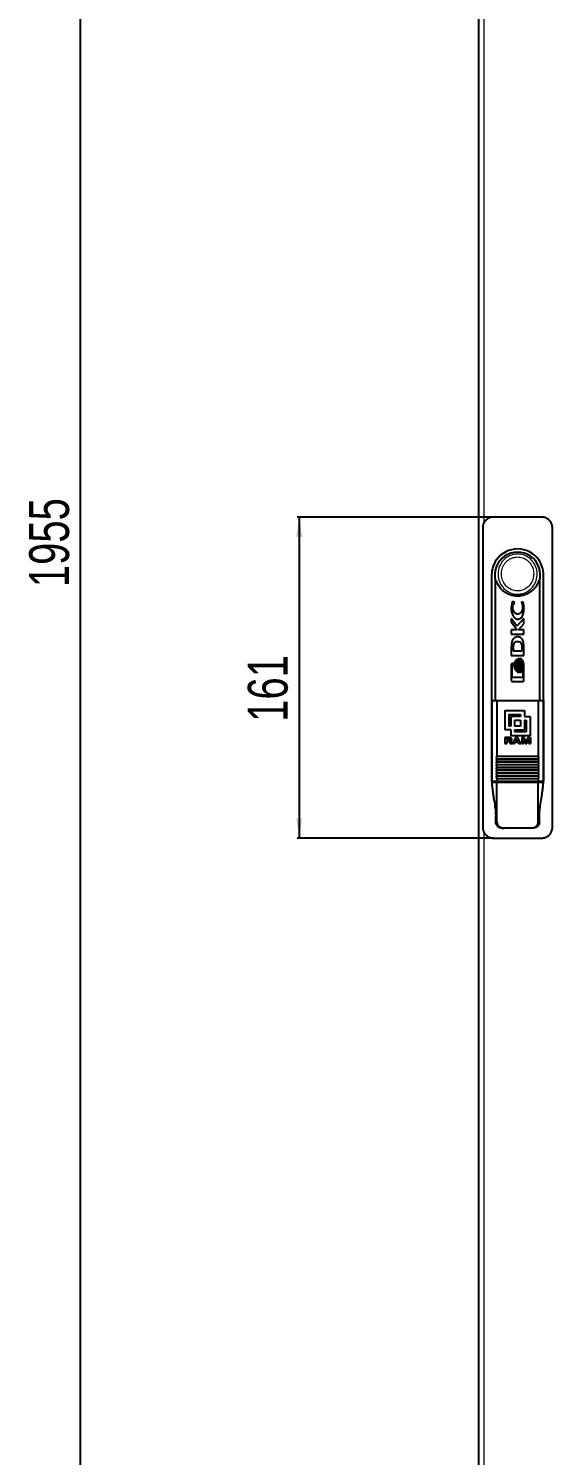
# Model space of a CAD drawing. Header units: millimetres. Extents: x -188 to 1295, y -1228 to 1043.
# Drawn here: x -188 to 75, y -513 to 203 of the extents above; entities that cross this region are included whole.
import ezdxf

# ---------------------------------------------------------------- set-up
doc = ezdxf.new("R2010")
doc.units = ezdxf.units.MM
doc.layers.add('FORMAT', color=7, linetype='Continuous')
doc.styles.add('SLDTEXTSTYLE0', font='TXT', dxfattribs={"width": 0.75})
doc.dimstyles.new('SLDDIMSTYLE0', dxfattribs={"dimtxt": 20, "dimasz": 10, "dimexe": 0, "dimexo": 0.0625, "dimgap": 5, "dimtad": 2, "dimdec": 1, "dimrnd": 1e-09, "dimzin": 12, "dimdsep": 46, "dimtxsty": 'SLDTEXTSTYLE0', "dimsah": 1, "dimcen": 0.09, "dimadec": 0, "dimazin": 3, "dimtfac": 1, "dimtofl": 0, "dimtmove": 0, "dimatfit": 3, "dimfxl": 0, "dimfrac": 2, "dimtolj": 1, "dimtzin": 12, "dimarcsym": 0})

# ---------------------------------------------------------------- blocks, each defined once
blk = doc.blocks.new('_D_1')
at = {"layer": 'FORMAT'}
for p, q in [((37.68, 855.02), (-162.97, 855.02)), ((-161.97, -1099.98), (-161.97, 855.02)), ((37.68, -1099.98), (-162.97, -1099.98))]:
    blk.add_line(p, q, dxfattribs=at)
for points in [[(-161.97, 855.02), (-163.51, 845.02), (-160.43, 845.02)], [(-161.97, -1099.98), (-160.43, -1089.98), (-163.51, -1089.98)]]:
    blk.add_solid(points, dxfattribs=at)
at = {"layer": 'FORMAT', "insert": (-187.75, -77.12), "char_height": 20, "attachment_point": 1, "rotation": 90, "style": 'SLDTEXTSTYLE0'}
blk.add_mtext('1955', dxfattribs=at)
blk = doc.blocks.new('_D_2')
at = {"layer": 'FORMAT'}
for p, q in [((45.18, -41.98), (-53.31, -41.98)), ((-52.31, -41.98), (-52.31, -202.98)), ((45.18, -202.98), (-53.31, -202.98))]:
    blk.add_line(p, q, dxfattribs=at)
for points in [[(-52.31, -41.98), (-53.85, -51.98), (-50.78, -51.98)], [(-52.31, -202.98), (-50.78, -192.98), (-53.85, -192.98)]]:
    blk.add_solid(points, dxfattribs=at)
at = {"layer": 'FORMAT', "insert": (-78.1, -144.65), "char_height": 20, "attachment_point": 1, "rotation": 90, "style": 'SLDTEXTSTYLE0'}
blk.add_mtext('161', dxfattribs=at)

msp = doc.modelspace()

# ---------------------------------------------------------------- linework, layer by layer
at = {"color": 7, "linetype": 'Continuous', "lineweight": 25}
for p, q in [((37.69, -1099.98), (37.69, 855.02)), ((69.19, -41.98), (45.19, -41.98)), ((39.69, -47.48), (39.69, -197.48)), ((74.69, -197.48), (74.69, -47.48)), ((44.19, -70.98), (44.19, -173.98)), ((70.19, -173.98), (70.19, -70.98)), ((46.19, -133.98), (46.19, -73.98)), ((46.19, -73.98), (46.19, -73.98)), ((68.19, -73.98), (68.19, -133.98)), ((68.19, -73.98), (68.19, -73.98)), ((54.49, -84.3), (53.96, -87.46)), ((55.58, -84.68), (54.49, -84.3)), ((55.58, -84.97), (55.58, -84.68)), ((59.98, -84.7), (59.17, -84.42)), ((59.17, -84.42), (59.17, -84.66)), ((60.42, -87.48), (59.98, -84.7)), ((56.83, -96.65), (54.05, -92.85)), ((54.05, -92.85), (54.05, -94.55)), ((60.34, -92.76), (56.83, -96.65)), ((60.34, -95.5), (60.34, -92.76)), ((54.05, -94.55), (57, -98.54)), ((57, -98.54), (54.05, -98.54)), ((54.05, -98.54), (54.05, -100.76)), ((57.69, -98.54), (60.34, -95.5)), ((60.34, -98.54), (57.69, -98.54)), ((60.34, -100.76), (60.34, -98.54)), ((54.05, -100.76), (60.34, -100.76)), ((54.05, -107.16), (54.05, -111.4)), ((55.01, -106.5), (54.92, -107.48)), ((60.31, -106.34), (60.13, -104.72)), ((60.34, -107.34), (60.31, -106.34)), ((54.05, -111.4), (60.34, -111.4)), ((54.92, -107.48), (54.92, -109.03)), ((54.92, -109.03), (59.56, -109.03)), ((57.15, -113.63), (56.92, -113.48)), ((57.89, -113.1), (57.22, -113.1)), ((57.53, -114.03), (57.29, -113.75)), ((57.91, -114.84), (57.68, -114.28)), ((58.98, -113.1), (58.29, -113.1)), ((59.56, -109.03), (59.56, -107.61)), ((60.34, -107.36), (60.34, -107.34)), ((60.34, -107.38), (60.34, -107.36)), ((60.34, -111.4), (60.34, -107.38)), ((54.05, -115.98), (54.05, -123.83)), ((54.56, -122.37), (54.56, -116.12)), ((54.56, -116.12), (55.14, -116.12)), ((55.14, -115.33), (54.71, -115.33)), ((55.14, -116.12), (55.14, -115.33)), ((56.87, -119.3), (57.13, -119.16)), ((57.07, -119.77), (57.74, -119.77)), ((57.28, -119.05), (57.53, -118.77)), ((57.63, -116.4), (57.91, -114.84)), ((57.91, -117.97), (57.63, -116.4)), ((57.68, -118.53), (57.91, -117.97)), ((58.13, -119.77), (58.83, -119.77)), ((59.85, -118.69), (59.85, -122.37)), ((60.34, -123.83), (60.34, -115.98)), ((59.85, -122.37), (54.56, -122.37)), ((54.71, -124.48), (59.68, -124.48)), ((44.23, -133.98), (44.23, -174.48)), ((44.23, -133.98), (46.85, -133.98)), ((46.85, -133.98), (67.53, -133.98)), ((46.85, -133.98), (46.85, -161.98)), ((67.53, -133.98), (67.53, -161.98)), ((67.53, -133.98), (70.16, -133.98)), ((70.16, -133.98), (70.16, -174.48)), ((50.85, -138.98), (60.61, -138.98)), ((50.85, -138.98), (50.85, -148.74)), ((52.8, -140.93), (52.8, -146.79)), ((52.8, -140.93), (58.66, -140.93)), ((58.66, -141.91), (53.78, -141.91)), ((53.78, -141.91), (53.78, -146.79)), ((58.66, -140.93), (58.66, -141.91)), ((60.61, -138.98), (60.61, -141.91)), ((60.61, -141.91), (63.54, -141.91)), ((63.54, -141.91), (63.54, -151.67)), ((53.78, -148.74), (50.85, -148.74)), ((53.78, -146.79), (52.8, -146.79)), ((53.78, -148.74), (53.78, -151.67)), ((55.73, -143.86), (55.73, -146.79)), ((55.73, -143.86), (58.66, -143.86)), ((58.66, -146.79), (55.73, -146.79)), ((55.73, -148.74), (55.73, -149.72)), ((55.73, -148.74), (60.61, -148.74)), ((61.58, -149.72), (55.73, -149.72)), ((58.66, -143.86), (58.66, -146.79)), ((60.61, -143.86), (60.61, -148.74)), ((60.61, -143.86), (61.58, -143.86)), ((61.58, -143.86), (61.58, -149.72)), ((52.91, -152.54), (50.85, -152.54)), ((50.85, -152.54), (50.85, -155.51)), ((50.85, -155.51), (51.73, -155.51)), ((51.73, -153.04), (51.73, -153.84)), ((51.73, -153.04), (52.8, -153.04)), ((52.75, -153.84), (51.73, -153.84)), ((51.73, -154.33), (51.73, -155.51)), ((51.73, -154.33), (52.65, -154.33)), ((53.29, -154.81), (53.3, -155.13)), ((53.43, -155.51), (54.39, -155.51)), ((63.54, -151.67), (53.78, -151.67)), ((54.22, -155.08), (54.2, -154.72)), ((54.22, -155.08), (54.22, -155.09)), ((54.39, -155.42), (54.39, -155.51)), ((56.23, -152.54), (54.7, -155.51)), ((54.7, -155.51), (55.63, -155.51)), ((55.63, -155.51), (55.91, -154.9)), ((55.91, -154.9), (57.58, -154.9)), ((56.15, -154.41), (56.74, -153.14)), ((57.34, -154.41), (56.15, -154.41)), ((57.25, -152.54), (56.23, -152.54)), ((56.74, -153.14), (57.34, -154.41)), ((58.81, -155.51), (57.25, -152.54)), ((57.58, -154.9), (57.88, -155.51)), ((57.88, -155.51), (58.81, -155.51)), ((60.58, -152.54), (59.26, -152.54)), ((59.26, -152.54), (59.26, -155.51)), ((59.26, -155.51), (60.1, -155.51)), ((60.1, -153.12), (60.1, -155.51)), ((60.1, -153.12), (60.98, -155.51)), ((61.43, -154.8), (60.58, -152.54)), ((60.98, -155.51), (61.89, -155.51)), ((62.28, -152.54), (61.43, -154.8)), ((61.89, -155.51), (62.77, -153.12)), ((63.61, -152.54), (62.28, -152.54)), ((62.77, -153.12), (62.77, -155.51)), ((62.77, -155.51), (63.61, -155.51)), ((63.61, -152.54), (63.61, -155.51)), ((46.59, -162.08), (46.8, -162.08)), ((67.59, -162.08), (46.8, -162.08)), ((67.59, -163.48), (46.8, -163.48)), ((67.59, -162.08), (67.79, -162.08)), ((67.59, -164.88), (46.8, -164.88)), ((67.59, -166.28), (46.8, -166.28)), ((67.59, -167.68), (46.8, -167.68)), ((67.59, -169.08), (46.8, -169.08)), ((67.59, -170.48), (46.8, -170.48)), ((44.23, -174.48), (46.85, -174.48)), ((44.23, -174.98), (46.85, -174.98)), ((46.19, -174.98), (46.19, -174.48)), ((67.59, -171.88), (46.8, -171.88)), ((46.85, -173.18), (46.85, -174.48)), ((46.85, -174.48), (67.53, -174.48)), ((46.85, -194.98), (46.85, -174.98)), ((46.85, -174.98), (67.53, -174.98)), ((67.53, -173.18), (67.53, -174.48)), ((67.53, -174.48), (70.16, -174.48)), ((67.53, -194.98), (67.53, -174.98)), ((67.53, -174.98), (70.16, -174.98)), ((68.19, -174.48), (68.19, -174.98)), ((46.23, -194.98), (46.23, -191.89)), ((68.15, -194.98), (68.15, -191.89)), ((50.46, -197.98), (49.53, -197.98)), ((63.92, -197.98), (50.46, -197.98)), ((64.85, -197.98), (63.92, -197.98)), ((45.19, -202.98), (69.19, -202.98))]:
    msp.add_line(p, q, dxfattribs=at)
at = {"color": 8, "linetype": 'Continuous', "lineweight": 18}
for p, q in [((40.29, 852.42), (40.29, -44.99)), ((46.85, -161.98), (67.53, -161.98)), ((40.29, -199.95), (40.29, -1097.38)), ((46.23, -194.98), (46.85, -194.98)), ((67.53, -194.98), (68.15, -194.98))]:
    msp.add_line(p, q, dxfattribs=at)
at = {"color": 7, "linetype": 'Continuous', "lineweight": 25}
for centre, radius, start, end in [((57.19, -70.98), 13, 144.60565, 180), ((57.19, -70.98), 11.4, 344.74488, 195.25752), ((57.19, -70.98), 13, 35.39435, 144.60565), ((57.19, -70.98), 13, 0, 35.39435), ((57.19, -173.98), 13, 180, 184.41172), ((57.19, -173.98), 13, 355.58829, 0)]:
    msp.add_arc(centre, radius, start, end, dxfattribs=at)
for points, knots in [([(45.19, -41.98), (45.04, -41.98), (44.73, -41.99), (44.27, -42.05), (43.82, -42.15), (43.43, -42.27), (43.01, -42.42), (42.6, -42.62), (42.15, -42.89), (41.78, -43.16), (41.36, -43.52), (40.94, -43.97), (40.57, -44.47), (40.27, -45.01), (40.01, -45.57), (39.85, -46.14), (39.74, -46.67), (39.7, -47.07), (39.69, -47.38), (39.69, -47.48)], [0, 0, 0, 0, 0.053023, 0.106463, 0.160421, 0.214809, 0.248565, 0.313564, 0.373339, 0.429609, 0.475267, 0.562923, 0.644347, 0.690005, 0.777661, 0.859085, 0.894152, 0.964595, 1, 1, 1, 1]), ([(74.69, -47.48), (74.68, -47.17), (74.65, -46.56), (74.41, -45.66), (74.03, -44.8), (73.51, -44.03), (72.87, -43.35), (72.13, -42.8), (71.3, -42.37), (70.51, -42.12), (69.8, -42), (69.4, -41.99), (69.19, -41.98)], [0, 0, 0, 0, 0.105841, 0.214751, 0.320592, 0.429503, 0.535345, 0.644257, 0.7501, 0.859012, 0.929074, 1, 1, 1, 1]), ([(68.19, -73.98), (68.16, -74.07), (68.09, -74.26), (67.95, -74.29), (67.83, -74.26), (67.78, -74.19), (67.75, -74.2), (67.72, -74.24), (67.64, -74.39), (67.48, -74.76), (67.23, -75.34), (66.77, -76.23), (66.09, -77.28), (65.03, -78.49), (63.71, -79.6), (62.14, -80.53), (60.41, -81.2), (58.58, -81.57), (56.69, -81.65), (54.83, -81.41), (53.01, -80.86), (51.32, -80.03), (49.8, -78.92), (48.64, -77.72), (47.8, -76.54), (47.3, -75.65), (46.96, -74.89), (46.79, -74.48), (46.68, -74.27), (46.64, -74.22), (46.62, -74.2), (46.59, -74.21), (46.5, -74.28), (46.38, -74.29), (46.27, -74.19), (46.22, -74.05), (46.19, -73.98)], [0, 0, 0, 0, 0.029866, 0.060771, 0.080581, 0.084244, 0.085862, 0.08847, 0.091879, 0.103764, 0.126235, 0.148889, 0.193609, 0.239219, 0.292874, 0.34803, 0.402686, 0.458886, 0.514249, 0.571205, 0.626758, 0.683939, 0.739166, 0.796042, 0.832708, 0.869862, 0.888172, 0.906854, 0.910284, 0.912985, 0.914825, 0.916689, 0.924521, 0.95598, 0.977796, 1, 1, 1, 1]), ([(54.79, -87.4), (54.82, -86.96), (54.88, -86.09), (55.35, -85.34), (55.58, -84.97)], [0, 0, 0, 0, 0.500963, 1, 1, 1, 1]), ([(59.17, -84.66), (59.34, -85.1), (59.67, -85.98), (59.71, -86.93), (59.73, -87.4)], [0, 0, 0, 0, 0.500084, 1, 1, 1, 1]), ([(53.96, -87.46), (53.99, -88.05), (54.04, -89.23), (54.55, -90.94), (55.28, -92.25), (56.11, -92.9), (56.67, -93.13), (56.96, -93.16), (57.11, -93.17)], [0, 0, 0, 0, 0.250282, 0.499393, 0.748791, 0.874699, 0.937286, 1, 1, 1, 1]), ([(57.26, -90.66), (57.07, -90.65), (56.7, -90.61), (56.19, -90.35), (55.74, -90), (55.27, -89.41), (54.87, -88.53), (54.82, -87.78), (54.79, -87.4)], [0, 0, 0, 0, 0.124416, 0.248357, 0.373982, 0.500169, 0.7494, 1, 1, 1, 1]), ([(57.11, -93.17), (57.42, -93.14), (58.03, -93.09), (58.86, -92.62), (59.47, -91.92), (60.02, -90.82), (60.36, -89.31), (60.4, -88.09), (60.42, -87.48)], [0, 0, 0, 0, 0.125262, 0.250124, 0.375384, 0.500707, 0.750322, 1, 1, 1, 1]), ([(59.73, -87.4), (59.7, -87.78), (59.65, -88.53), (59.25, -89.4), (58.79, -89.99), (58.35, -90.36), (57.83, -90.61), (57.45, -90.65), (57.26, -90.66)], [0, 0, 0, 0, 0.249965, 0.497821, 0.623014, 0.748581, 0.874284, 1, 1, 1, 1]), ([(54.7, -103.63), (54.57, -103.9), (54.31, -104.45), (54.11, -105.65), (54.07, -106.56), (54.05, -107.16)], [0, 0, 0, 0, 0.249362, 0.499672, 1, 1, 1, 1]), ([(60.13, -104.72), (60.04, -104.42), (59.87, -103.82), (59.35, -103.03), (58.66, -102.4), (57.81, -101.99), (56.86, -101.95), (55.96, -102.26), (55.23, -102.86), (54.88, -103.37), (54.7, -103.63)], [0, 0, 0, 0, 0.125557, 0.25014, 0.375477, 0.500068, 0.624419, 0.749377, 0.874071, 1, 1, 1, 1]), ([(57.21, -104.48), (56.93, -104.49), (56.5, -104.5), (55.96, -104.68), (55.61, -104.93), (55.36, -105.28), (55.15, -105.81), (55.06, -106.22), (55.01, -106.5)], [0, 0, 0, 0, 0.249432, 0.37514, 0.499356, 0.623458, 0.749245, 1, 1, 1, 1]), ([(59.56, -107.61), (59.55, -107.24), (59.53, -106.49), (59.33, -105.53), (58.85, -104.93), (58.18, -104.53), (57.6, -104.5), (57.21, -104.48)], [0, 0, 0, 0, 0.248427, 0.497372, 0.622903, 0.74851, 1, 1, 1, 1]), ([(56.92, -113.48), (56.79, -113.54), (56.53, -113.67), (56.12, -114.08), (55.77, -114.71), (55.52, -115.54), (55.49, -116.11), (55.47, -116.4)], [0, 0, 0, 0, 0.1246, 0.248977, 0.500405, 0.749333, 1, 1, 1, 1]), ([(55.98, -116.4), (56.03, -115.88), (56.1, -115.1), (56.56, -114.14), (56.95, -113.8), (57.15, -113.63)], [0, 0, 0, 0, 0.4989654, 0.749922, 1, 1, 1, 1]), ([(57.29, -113.75), (57.12, -113.92), (56.78, -114.28), (56.39, -115.19), (56.33, -115.92), (56.29, -116.4)], [0, 0, 0, 0, 0.2501927, 0.5001584, 1, 1, 1, 1]), ([(56.8, -116.4), (56.82, -115.98), (56.86, -115.34), (57.16, -114.55), (57.41, -114.2), (57.53, -114.03)], [0, 0, 0, 0, 0.50146, 0.750257, 1, 1, 1, 1]), ([(57.68, -114.28), (57.51, -114.61), (57.17, -115.28), (57.14, -116.03), (57.12, -116.4)], [0, 0, 0, 0, 0.498433, 1, 1, 1, 1]), ([(57.22, -113.1), (57.35, -113.19), (57.6, -113.37), (57.98, -113.87), (58.44, -114.85), (58.51, -115.78), (58.56, -116.4)], [0, 0, 0, 0, 0.1256783, 0.2511395, 0.5015899, 1, 1, 1, 1]), ([(59.23, -116.4), (59.19, -115.79), (59.12, -114.86), (58.65, -113.87), (58.28, -113.37), (58.02, -113.19), (57.89, -113.1)], [0, 0, 0, 0, 0.496168, 0.747703, 0.874111, 1, 1, 1, 1]), ([(58.29, -113.1), (58.41, -113.19), (58.67, -113.37), (59.05, -113.87), (59.51, -114.85), (59.58, -115.78), (59.63, -116.4)], [0, 0, 0, 0, 0.125677, 0.251137, 0.501585, 1, 1, 1, 1]), ([(60.34, -115.98), (60.31, -115.71), (60.27, -115.16), (59.97, -114.39), (59.65, -113.79), (59.32, -113.34), (59.09, -113.18), (58.98, -113.1)], [0, 0, 0, 0, 0.249822, 0.49931, 0.748741, 0.874879, 1, 1, 1, 1]), ([(54.71, -115.33), (54.62, -115.34), (54.45, -115.36), (54.23, -115.51), (54.11, -115.69), (54.05, -115.85), (54.05, -115.94), (54.05, -115.98)], [0, 0, 0, 0, 0.249445, 0.498999, 0.74851, 0.873859, 1, 1, 1, 1]), ([(55.47, -116.4), (55.49, -116.68), (55.51, -117.24), (55.75, -118.06), (56.1, -118.68), (56.49, -119.1), (56.74, -119.23), (56.87, -119.3)], [0, 0, 0, 0, 0.248731, 0.497377, 0.750528, 0.875233, 1, 1, 1, 1]), ([(57.13, -119.16), (56.94, -118.99), (56.55, -118.64), (56.1, -117.69), (56.03, -116.92), (55.98, -116.4)], [0, 0, 0, 0, 0.249575, 0.500842, 1, 1, 1, 1]), ([(56.29, -116.4), (56.33, -116.88), (56.39, -117.61), (56.78, -118.51), (57.11, -118.87), (57.28, -119.05)], [0, 0, 0, 0, 0.499584, 0.749527, 1, 1, 1, 1]), ([(57.53, -118.77), (57.41, -118.6), (57.17, -118.25), (56.87, -117.45), (56.83, -116.82), (56.8, -116.4)], [0, 0, 0, 0, 0.2508953, 0.500775, 1, 1, 1, 1]), ([(58.56, -116.4), (58.51, -117.05), (58.44, -118.02), (57.92, -119.04), (57.5, -119.54), (57.21, -119.69), (57.07, -119.77)], [0, 0, 0, 0, 0.497146, 0.748374, 0.87465, 1, 1, 1, 1]), ([(57.12, -116.4), (57.14, -116.78), (57.17, -117.53), (57.51, -118.2), (57.68, -118.53)], [0, 0, 0, 0, 0.501471, 1, 1, 1, 1]), ([(57.74, -119.77), (57.88, -119.69), (58.17, -119.54), (58.59, -119.04), (59.11, -118.02), (59.18, -117.05), (59.23, -116.4)], [0, 0, 0, 0, 0.125292, 0.251009, 0.501049, 1, 1, 1, 1]), ([(59.63, -116.4), (59.58, -117.05), (59.5, -118.02), (58.99, -119.04), (58.57, -119.54), (58.28, -119.69), (58.13, -119.77)], [0, 0, 0, 0, 0.497154, 0.74838, 0.874653, 1, 1, 1, 1]), ([(58.83, -119.77), (58.94, -119.71), (59.17, -119.6), (59.54, -119.25), (59.73, -118.91), (59.85, -118.69)], [0, 0, 0, 0, 0.248111, 0.495863, 1, 1, 1, 1]), ([(54.05, -123.83), (54.05, -123.87), (54.05, -123.96), (54.11, -124.12), (54.23, -124.3), (54.45, -124.45), (54.62, -124.47), (54.71, -124.48)], [0, 0, 0, 0, 0.125388, 0.250591, 0.500192, 0.749805, 1, 1, 1, 1]), ([(59.68, -124.48), (59.76, -124.47), (59.93, -124.45), (60.15, -124.3), (60.28, -124.12), (60.33, -123.96), (60.33, -123.87), (60.34, -123.83)], [0, 0, 0, 0, 0.249437, 0.498997, 0.748516, 0.87386, 1, 1, 1, 1]), ([(52.65, -154.33), (52.77, -154.33), (52.92, -154.34), (53.1, -154.4), (53.18, -154.46), (53.25, -154.57), (53.28, -154.69), (53.28, -154.78), (53.29, -154.81)], [0, 0, 0, 0, 0.362307, 0.499762, 0.603895, 0.707751, 0.888159, 1, 1, 1, 1]), ([(53.44, -153.44), (53.44, -153.48), (53.43, -153.56), (53.38, -153.66), (53.29, -153.74), (53.08, -153.83), (52.89, -153.83), (52.75, -153.84)], [0, 0, 0, 0, 0.144848, 0.259554, 0.374146, 0.548842, 1, 1, 1, 1]), ([(52.8, -153.04), (52.93, -153.04), (53.11, -153.05), (53.31, -153.15), (53.39, -153.24), (53.43, -153.34), (53.44, -153.41), (53.44, -153.44)], [0, 0, 0, 0, 0.464779, 0.639498, 0.766783, 0.894486, 1, 1, 1, 1]), ([(54.31, -153.38), (54.31, -153.28), (54.29, -153.12), (54.18, -152.91), (53.99, -152.74), (53.57, -152.56), (53.19, -152.55), (52.91, -152.54)], [0, 0, 0, 0, 0.149141, 0.264134, 0.378852, 0.560232, 1, 1, 1, 1]), ([(53.3, -155.13), (53.3, -155.16), (53.31, -155.23), (53.34, -155.36), (53.38, -155.45), (53.42, -155.5), (53.43, -155.51)], [0, 0, 0, 0, 0.2561394, 0.5126978, 0.9190221, 1, 1, 1, 1]), ([(53.68, -154.07), (53.79, -154.04), (53.97, -153.99), (54.18, -153.82), (54.29, -153.63), (54.31, -153.47), (54.31, -153.39), (54.31, -153.38)], [0, 0, 0, 0, 0.331473, 0.546481, 0.762526, 0.960277, 1, 1, 1, 1]), ([(54.2, -154.72), (54.19, -154.62), (54.18, -154.46), (54.07, -154.26), (53.9, -154.14), (53.76, -154.1), (53.68, -154.07)], [0, 0, 0, 0, 0.336422, 0.52346, 0.710673, 1, 1, 1, 1]), ([(54.39, -155.42), (54.37, -155.41), (54.32, -155.38), (54.26, -155.3), (54.23, -155.2), (54.22, -155.12), (54.22, -155.09)], [0, 0, 0, 0, 0.20263, 0.420406, 0.728008, 1, 1, 1, 1]), ([(46.85, -163.38), (46.8, -163.16), (46.74, -162.84), (46.65, -162.4), (46.61, -162.19), (46.59, -162.08)], [0, 0, 0, 0, 0.499993, 0.749996, 1, 1, 1, 1]), ([(46.85, -164.78), (46.8, -164.56), (46.74, -164.24), (46.65, -163.8), (46.61, -163.59), (46.59, -163.48)], [0, 0, 0, 0, 0.499993, 0.749996, 1, 1, 1, 1]), ([(46.8, -162.08), (46.8, -162.08), (46.82, -162.07), (46.83, -162.05), (46.84, -162.02), (46.85, -162), (46.85, -161.98), (46.85, -161.98)], [0, 0, 0, 0, 0.295691, 0.568687, 0.759853, 0.951912, 1, 1, 1, 1]), ([(46.8, -163.48), (46.8, -163.48), (46.82, -163.47), (46.83, -163.45), (46.84, -163.42), (46.85, -163.4), (46.85, -163.38), (46.85, -163.38)], [0, 0, 0, 0, 0.295691, 0.568687, 0.759853, 0.951912, 1, 1, 1, 1]), ([(67.53, -163.38), (65.61, -163.38), (61.76, -163.38), (54.84, -163.38), (49.88, -163.38), (46.85, -163.38)], [0, 0, 0, 0, 0.280051, 0.560047, 1, 1, 1, 1]), ([(67.53, -161.98), (67.54, -161.99), (67.54, -162.01), (67.54, -162.04), (67.55, -162.06), (67.57, -162.08), (67.58, -162.08), (67.59, -162.08)], [0, 0, 0, 0, 0.1717087, 0.3429843, 0.5250053, 0.735802, 1, 1, 1, 1]), ([(67.53, -163.38), (67.54, -163.39), (67.54, -163.41), (67.54, -163.44), (67.55, -163.46), (67.57, -163.48), (67.58, -163.48), (67.59, -163.48)], [0, 0, 0, 0, 0.171709, 0.342984, 0.525005, 0.735802, 1, 1, 1, 1]), ([(67.79, -162.08), (67.77, -162.19), (67.72, -162.46), (67.63, -162.89), (67.57, -163.22), (67.54, -163.38)], [0, 0, 0, 0, 0.249996, 0.624995, 1, 1, 1, 1]), ([(67.79, -163.48), (67.77, -163.59), (67.72, -163.86), (67.63, -164.29), (67.57, -164.62), (67.54, -164.78)], [0, 0, 0, 0, 0.249996, 0.624995, 1, 1, 1, 1]), ([(46.85, -166.18), (46.8, -165.96), (46.74, -165.64), (46.65, -165.2), (46.61, -164.99), (46.59, -164.88)], [0, 0, 0, 0, 0.499993, 0.749996, 1, 1, 1, 1]), ([(46.85, -167.58), (46.8, -167.36), (46.74, -167.04), (46.65, -166.6), (46.61, -166.39), (46.59, -166.28)], [0, 0, 0, 0, 0.499993, 0.749996, 1, 1, 1, 1]), ([(46.85, -168.98), (46.8, -168.76), (46.74, -168.44), (46.65, -168), (46.61, -167.79), (46.59, -167.68)], [0, 0, 0, 0, 0.4999933, 0.7499958, 1, 1, 1, 1]), ([(46.85, -170.38), (46.8, -170.16), (46.74, -169.84), (46.65, -169.4), (46.61, -169.19), (46.59, -169.08)], [0, 0, 0, 0, 0.499993, 0.749996, 1, 1, 1, 1]), ([(46.85, -171.78), (46.8, -171.56), (46.74, -171.24), (46.65, -170.8), (46.61, -170.59), (46.59, -170.48)], [0, 0, 0, 0, 0.499993, 0.749996, 1, 1, 1, 1]), ([(46.8, -164.88), (46.8, -164.88), (46.82, -164.87), (46.83, -164.85), (46.84, -164.82), (46.85, -164.8), (46.85, -164.78), (46.85, -164.78)], [0, 0, 0, 0, 0.2956914, 0.5686867, 0.7598531, 0.9519121, 1, 1, 1, 1]), ([(46.8, -166.28), (46.8, -166.28), (46.82, -166.27), (46.83, -166.25), (46.84, -166.22), (46.85, -166.2), (46.85, -166.18), (46.85, -166.18)], [0, 0, 0, 0, 0.2956914, 0.5686867, 0.7598531, 0.9519121, 1, 1, 1, 1]), ([(46.8, -167.68), (46.8, -167.68), (46.82, -167.67), (46.83, -167.65), (46.84, -167.62), (46.85, -167.6), (46.85, -167.58), (46.85, -167.58)], [0, 0, 0, 0, 0.295691, 0.568687, 0.759853, 0.951912, 1, 1, 1, 1]), ([(46.8, -169.08), (46.8, -169.08), (46.82, -169.07), (46.83, -169.05), (46.84, -169.02), (46.85, -169), (46.85, -168.98), (46.85, -168.98)], [0, 0, 0, 0, 0.295691, 0.568687, 0.759853, 0.951912, 1, 1, 1, 1]), ([(46.8, -170.48), (46.8, -170.48), (46.82, -170.47), (46.83, -170.45), (46.84, -170.42), (46.85, -170.4), (46.85, -170.38), (46.85, -170.38)], [0, 0, 0, 0, 0.295691, 0.568687, 0.759853, 0.951912, 1, 1, 1, 1]), ([(67.53, -164.78), (65.61, -164.78), (61.76, -164.78), (54.84, -164.78), (49.88, -164.78), (46.85, -164.78)], [0, 0, 0, 0, 0.280051, 0.560047, 1, 1, 1, 1]), ([(67.53, -166.18), (65.61, -166.18), (61.76, -166.18), (54.84, -166.18), (49.88, -166.18), (46.85, -166.18)], [0, 0, 0, 0, 0.280051, 0.560047, 1, 1, 1, 1]), ([(67.53, -167.58), (65.61, -167.58), (61.76, -167.58), (54.84, -167.58), (49.88, -167.58), (46.85, -167.58)], [0, 0, 0, 0, 0.280051, 0.560047, 1, 1, 1, 1]), ([(67.53, -168.98), (65.61, -168.98), (61.76, -168.98), (54.84, -168.98), (49.88, -168.98), (46.85, -168.98)], [0, 0, 0, 0, 0.280051, 0.560047, 1, 1, 1, 1]), ([(67.53, -170.38), (65.61, -170.38), (61.76, -170.38), (54.84, -170.38), (49.88, -170.38), (46.85, -170.38)], [0, 0, 0, 0, 0.280051, 0.560047, 1, 1, 1, 1]), ([(67.53, -164.78), (67.54, -164.79), (67.54, -164.81), (67.54, -164.84), (67.55, -164.86), (67.57, -164.88), (67.58, -164.88), (67.59, -164.88)], [0, 0, 0, 0, 0.1717087, 0.3429843, 0.5250053, 0.735802, 1, 1, 1, 1]), ([(67.53, -166.18), (67.54, -166.19), (67.54, -166.21), (67.54, -166.24), (67.55, -166.26), (67.57, -166.28), (67.58, -166.28), (67.59, -166.28)], [0, 0, 0, 0, 0.171709, 0.342984, 0.525005, 0.735802, 1, 1, 1, 1]), ([(67.53, -167.58), (67.54, -167.59), (67.54, -167.61), (67.54, -167.64), (67.55, -167.66), (67.57, -167.68), (67.58, -167.68), (67.59, -167.68)], [0, 0, 0, 0, 0.171709, 0.342984, 0.525005, 0.735802, 1, 1, 1, 1]), ([(67.53, -168.98), (67.54, -168.99), (67.54, -169.01), (67.54, -169.04), (67.55, -169.06), (67.57, -169.08), (67.58, -169.08), (67.59, -169.08)], [0, 0, 0, 0, 0.171709, 0.342984, 0.525005, 0.735802, 1, 1, 1, 1]), ([(67.53, -170.38), (67.54, -170.39), (67.54, -170.41), (67.54, -170.44), (67.55, -170.46), (67.57, -170.48), (67.58, -170.48), (67.59, -170.48)], [0, 0, 0, 0, 0.171709, 0.342984, 0.525005, 0.735802, 1, 1, 1, 1]), ([(67.79, -164.88), (67.77, -164.99), (67.72, -165.26), (67.63, -165.69), (67.57, -166.02), (67.54, -166.18)], [0, 0, 0, 0, 0.249996, 0.624995, 1, 1, 1, 1]), ([(67.79, -166.28), (67.77, -166.39), (67.72, -166.66), (67.63, -167.09), (67.57, -167.42), (67.54, -167.58)], [0, 0, 0, 0, 0.249996, 0.6249953, 1, 1, 1, 1]), ([(67.79, -167.68), (67.77, -167.79), (67.72, -168.06), (67.63, -168.49), (67.57, -168.82), (67.54, -168.98)], [0, 0, 0, 0, 0.249996, 0.624995, 1, 1, 1, 1]), ([(67.79, -169.08), (67.77, -169.19), (67.72, -169.46), (67.63, -169.89), (67.57, -170.22), (67.54, -170.38)], [0, 0, 0, 0, 0.249996, 0.624995, 1, 1, 1, 1]), ([(67.79, -170.48), (67.77, -170.59), (67.72, -170.86), (67.63, -171.29), (67.57, -171.62), (67.54, -171.78)], [0, 0, 0, 0, 0.249996, 0.624995, 1, 1, 1, 1]), ([(44.23, -174.98), (44.27, -175.61), (44.37, -176.87), (44.59, -178.72), (44.85, -180.6), (45.06, -181.88), (45.16, -182.53)], [0, 0, 0, 0, 0.249645, 0.499697, 0.749684, 1, 1, 1, 1]), ([(46.85, -173.18), (46.8, -172.96), (46.74, -172.64), (46.65, -172.2), (46.61, -171.99), (46.59, -171.88)], [0, 0, 0, 0, 0.499993, 0.749996, 1, 1, 1, 1]), ([(46.8, -171.88), (46.8, -171.88), (46.82, -171.87), (46.83, -171.85), (46.84, -171.82), (46.85, -171.8), (46.85, -171.78), (46.85, -171.78)], [0, 0, 0, 0, 0.295691, 0.568687, 0.759853, 0.951912, 1, 1, 1, 1]), ([(67.53, -171.78), (65.61, -171.78), (61.76, -171.78), (54.84, -171.78), (49.88, -171.78), (46.85, -171.78)], [0, 0, 0, 0, 0.280051, 0.560047, 1, 1, 1, 1]), ([(67.53, -173.18), (65.61, -173.18), (61.76, -173.18), (54.84, -173.18), (49.88, -173.18), (46.85, -173.18)], [0, 0, 0, 0, 0.280051, 0.560047, 1, 1, 1, 1]), ([(67.53, -171.78), (67.54, -171.79), (67.54, -171.81), (67.54, -171.84), (67.55, -171.86), (67.57, -171.88), (67.58, -171.88), (67.59, -171.88)], [0, 0, 0, 0, 0.171709, 0.342984, 0.525005, 0.735802, 1, 1, 1, 1]), ([(67.79, -171.88), (67.77, -171.99), (67.72, -172.26), (67.63, -172.69), (67.57, -173.02), (67.54, -173.18)], [0, 0, 0, 0, 0.249996, 0.624995, 1, 1, 1, 1]), ([(69.22, -182.53), (69.32, -181.89), (69.53, -180.6), (69.8, -178.73), (70.02, -176.87), (70.11, -175.61), (70.16, -174.98)], [0, 0, 0, 0, 0.249412, 0.4992255, 0.7495239, 1, 1, 1, 1]), ([(45.16, -182.53), (45.35, -183.7), (45.75, -186.07), (46.17, -189.27), (46.22, -191.27), (46.23, -191.89)], [0, 0, 0, 0, 0.401015, 0.812371, 1, 1, 1, 1]), ([(68.15, -191.89), (68.17, -191.22), (68.2, -189.86), (68.43, -187.6), (68.79, -185.12), (69.08, -183.4), (69.22, -182.53)], [0, 0, 0, 0, 0.200882, 0.40717, 0.701581, 1, 1, 1, 1]), ([(39.69, -197.48), (39.69, -197.63), (39.7, -197.94), (39.76, -198.4), (39.86, -198.85), (39.99, -199.28), (40.18, -199.78), (40.47, -200.33), (40.83, -200.84), (41.23, -201.31), (41.68, -201.73), (42.16, -202.08), (42.6, -202.34), (43.01, -202.54), (43.5, -202.72), (43.92, -202.84), (44.38, -202.93), (44.78, -202.97), (45.09, -202.98), (45.19, -202.98)], [0, 0, 0, 0, 0.053022, 0.106461, 0.160418, 0.214805, 0.260462, 0.348116, 0.429539, 0.475196, 0.562852, 0.644276, 0.678032, 0.743031, 0.802806, 0.859076, 0.894145, 0.964593, 1, 1, 1, 1]), ([(49.53, -197.98), (49.13, -197.94), (48.32, -197.87), (47.27, -197.26), (46.54, -196.39), (46.26, -195.57), (46.24, -195.11), (46.23, -194.98)], [0, 0, 0, 0, 0.244194, 0.488981, 0.716656, 0.923156, 1, 1, 1, 1]), ([(46.85, -194.98), (46.88, -195.28), (46.94, -195.87), (47.41, -196.66), (48.12, -197.33), (49.11, -197.82), (49.94, -197.97), (50.41, -197.98), (50.46, -197.98)], [0, 0, 0, 0, 0.169896, 0.33938, 0.519039, 0.726848, 0.970472, 1, 1, 1, 1]), ([(63.92, -197.98), (64.43, -197.93), (65.34, -197.84), (66.45, -197.2), (67.19, -196.39), (67.5, -195.6), (67.53, -195.12), (67.53, -194.98)], [0, 0, 0, 0, 0.292704, 0.526599, 0.722431, 0.919267, 1, 1, 1, 1]), ([(68.15, -194.98), (68.12, -195.3), (68.05, -195.93), (67.56, -196.78), (66.82, -197.45), (65.88, -197.9), (65.19, -197.95), (64.85, -197.98)], [0, 0, 0, 0, 0.1918411, 0.383469, 0.5809611, 0.7934617, 1, 1, 1, 1]), ([(69.19, -202.98), (69.5, -202.96), (70.11, -202.93), (71.01, -202.69), (71.87, -202.32), (72.64, -201.8), (73.32, -201.16), (73.87, -200.42), (74.3, -199.58), (74.55, -198.8), (74.67, -198.09), (74.68, -197.68), (74.69, -197.48)], [0, 0, 0, 0, 0.105843, 0.214755, 0.320598, 0.429511, 0.535354, 0.644266, 0.750109, 0.859021, 0.929078, 1, 1, 1, 1])]:
    msp.add_open_spline(points, degree=3, knots=knots, dxfattribs=at)
at = {"color": 8, "linetype": 'Continuous', "lineweight": 18}
for points, knots in [([(57.19, -80.68), (56.79, -80.66), (55.33, -80.6), (52.86, -79.83), (50.2, -77.91), (48.26, -75.16), (47.27, -71.87), (47.41, -68.37), (48.71, -65.1), (51, -62.49), (53.68, -61.03), (56.54, -60.4), (59.45, -60.59), (62.46, -61.86), (64.92, -64.06), (66.57, -66.99), (67.19, -70.39), (66.67, -73.87), (65.02, -76.99), (62.45, -79.33), (59.67, -80.52), (57.88, -80.63), (57.19, -80.68)], [0, 0, 0, 0, 0.01915, 0.070299, 0.121827, 0.174622, 0.228963, 0.28448, 0.340377, 0.39571, 0.449678, 0.484245, 0.535714, 0.587166, 0.639036, 0.692345, 0.747141, 0.802884, 0.858699, 0.913653, 0.967076, 1, 1, 1, 1]), ([(57.19, -79.04), (57.76, -79.01), (59.24, -78.91), (61.53, -77.89), (63.65, -75.92), (65.01, -73.28), (65.44, -70.34), (64.92, -67.48), (63.57, -65), (61.55, -63.14), (59.06, -62.06), (56.65, -61.9), (54.29, -62.43), (52.08, -63.67), (50.19, -65.88), (49.13, -68.64), (49.01, -71.59), (49.82, -74.37), (51.41, -76.69), (53.61, -78.32), (55.66, -78.98), (56.86, -79.03), (57.19, -79.04)], [0, 0, 0, 0, 0.032506, 0.085412, 0.140305, 0.196499, 0.252896, 0.308321, 0.361968, 0.413756, 0.464741, 0.515546, 0.549704, 0.603293, 0.658705, 0.7151, 0.771298, 0.826196, 0.879196, 0.930504, 0.981097, 1, 1, 1, 1])]:
    msp.add_open_spline(points, degree=3, knots=knots, dxfattribs=at)

# ---------------------------------------------------------------- dimensions: what is measured, and where the dimension line sits
at = {"layer": 'FORMAT'}
for base, p1, p2, picture, middle in [((-161.97, 855.02), (37.69, -1099.98), (37.69, 855.02), '_D_1', (-161.97, -47.57)), ((-52.31, -202.98), (45.19, -41.98), (45.19, -202.98), '_D_2', (-52.31, -122.48))]:
    dim = msp.add_linear_dim(base=base, p1=p1, p2=p2, angle=90, dimstyle='SLDDIMSTYLE0', dxfattribs=at)
    dim.commit()
    dim.dimension.update_dxf_attribs({"geometry": picture, "text_midpoint": middle, "dimtype": 160})

doc.saveas('drawing.dxf')
